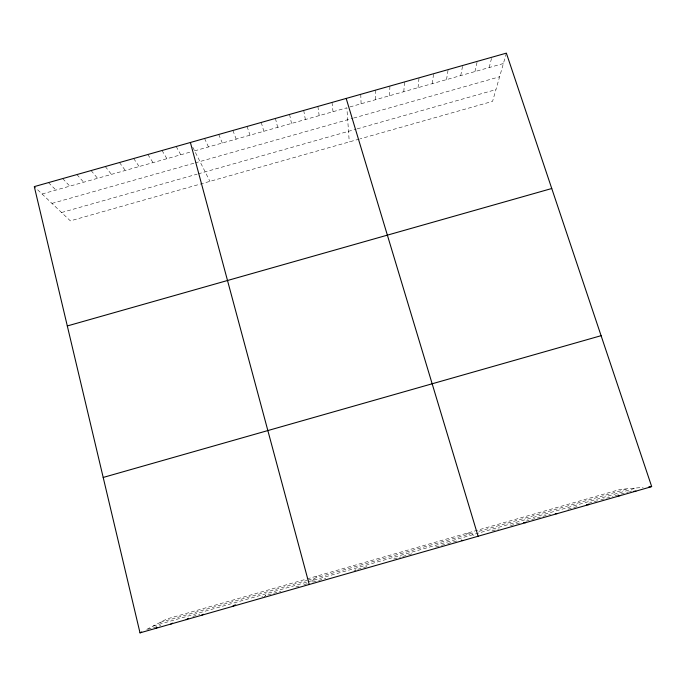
<?xml version="1.0" encoding="UTF-8"?>
<svg xmlns="http://www.w3.org/2000/svg" width="686" height="686" viewBox="0 0 686 686"><rect width="100%" height="100%" fill="white"/><g stroke="black" fill="none" stroke-linecap="round" stroke-linejoin="round"><path stroke-width="0.51" stroke-dasharray="3.43 2.57" d="M389.571 95.714L389.905 86.067M403.814 91.692L404.466 81.951M418.048 87.662L419.035 77.827M432.274 83.641L433.595 73.711M446.509 79.61L448.155 69.595M460.735 75.589L462.716 65.479M474.952 71.567L477.267 61.363M489.178 67.545L491.819 57.247M506.371 53.139L492.574 101.357L360.304 138.795M355.322 571.327L355.82 569.843L351.824 570.984M311.916 581.514L316.752 576.137M263.81 597.146L265.885 595.542L261.889 596.683M234.123 605.292L235.881 604.117M146.753 629.371L166.758 618.995L306.05 579.198M307.019 578.915L620.41 489.367L643.159 487.377M160.284 622.356L306.908 580.459M307.911 580.167L475.055 532.405M478.905 531.307L627.99 488.706M153.175 626.035L307.131 582.045M308.1 581.771L636.299 487.978M147.816 629.285L160.833 625.563M192.86 616.414L199.866 614.407M267.883 594.968L280.883 591.255M295.872 586.967L298.873 586.11M303.872 584.686L307.868 583.546M312.867 582.114L325.85 578.401M357.818 569.269L367.807 566.413M393.764 558.996L400.753 556.998M402.742 556.432L413.727 553.293M435.679 547.016L445.651 544.17M447.649 543.595L457.622 540.748M492.008 530.921L499.202 528.863M510.495 525.639L520.768 522.698M525.896 521.231L536.169 518.299M537.189 518.007L550.541 514.191M567.982 509.209L577.218 506.568M588.502 503.344L598.767 500.411M600.816 499.828L613.121 496.304M615.179 495.721L628.505 491.913M629.534 491.622L631.583 491.03M42.069 194.001L191.634 151.7M194.601 150.86L346.85 107.796L349.268 141.916M349.903 106.939L503.395 63.524M51.965 203.399L194.207 163.157M195.167 162.891L352.63 118.344M353.616 118.061L499.614 76.763M61.56 212.523L197.139 174.15M198.143 173.867L356.18 129.148M357.14 128.874L495.935 89.6M359.301 139.078L70.349 220.866L34.3 186.618M466.463 533.356L473.949 535.217M48.5 182.605L55.943 190.073M62.7 178.592L69.826 186.146M76.901 174.57L83.701 182.227M91.101 170.557L97.566 178.3M105.292 166.544L111.441 174.381M119.484 162.531L125.306 170.454M133.667 158.517L139.172 166.535M147.859 154.513L153.029 162.616M162.033 150.5L166.895 158.698M176.216 146.487L180.752 154.779M192.732 147.138L209.933 181.361M204.574 138.469L208.458 146.941M218.74 134.465L222.307 143.022M232.914 130.46L236.155 139.104M247.08 126.456L250.004 135.193M261.246 122.451L263.844 131.275M275.412 118.438L277.684 127.364M289.569 114.442L291.524 123.446M303.726 110.437L305.356 119.536M317.884 106.433L319.187 115.625M332.033 102.428L333.019 111.707M360.759 94.308L361.093 103.775M375.328 90.192L375.336 99.744"/><path stroke-width="1.03" d="M232.357 606.475L234.123 605.292M201.59 615.265L203.305 614.236M186.198 619.664L188.53 618.326M170.805 624.063L172.486 623.137M155.405 628.462L157.214 627.493M140.013 632.861L651.7 486.631L506.371 53.139L34.3 186.618L140.013 632.861L141.668 632.003M67.305 325.953L551.75 188.513M103.192 477.447L601.09 335.686M648.793 486.888L650.731 486.717M633.804 491.296L635.931 491.133M618.163 495.764L620.161 495.644M586.521 504.716L588.614 504.656M555.274 513.651L557.058 513.677M523.641 522.552L525.485 522.698M461.326 540.139L462.758 540.628M346.181 98.432L478.099 536.246M190.399 142.482L309.232 584.498"/></g></svg>
